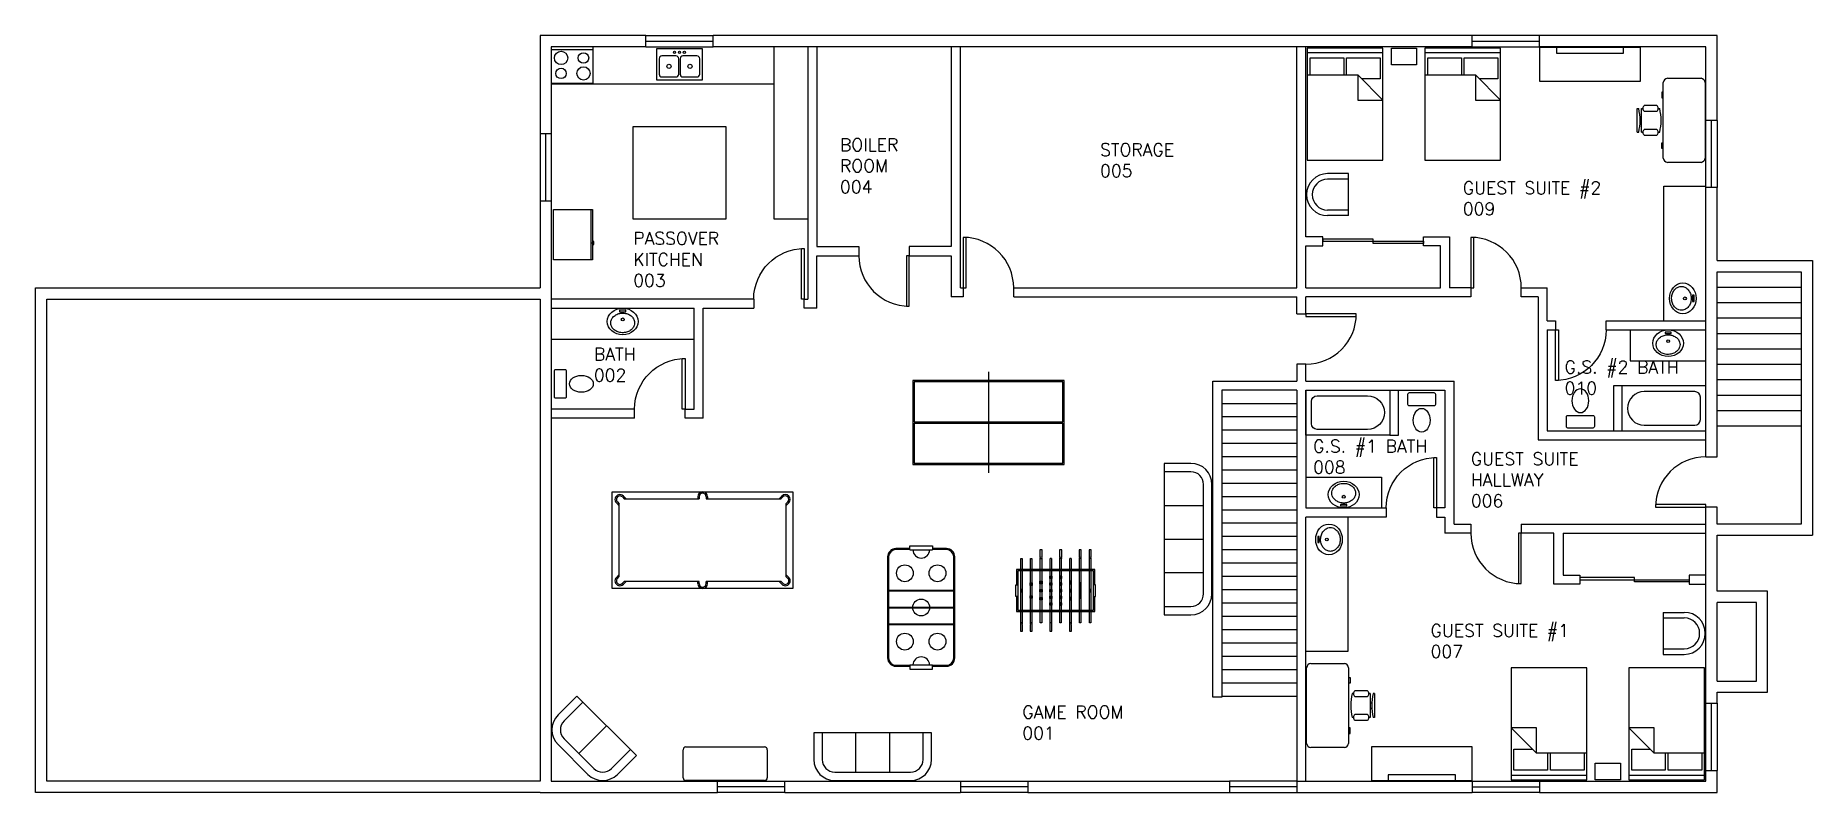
# Model space of a CAD drawing. Header units: inches. Extents: x -360 to 908, y 0 to 540.
import ezdxf

# ---------------------------------------------------------------- set-up
doc = ezdxf.new("R2010")
doc.units = ezdxf.units.IN
doc.header["$MEASUREMENT"] = 0
for name, color, linetype in [('flr-b', 130, 'Continuous'), ('flr-b-a-glaz', 2, 'Continuous'), ('flr-b-a-glaz-sill', 1, 'Continuous'), ('flr-b-door', 50, 'Continuous'), ('flr-b-furn', 230, 'Continuous')]:
    doc.layers.add(name, color=color, linetype=linetype)
doc.layers.add('flr-b-a-anno-text', color=7, linetype='Continuous', true_color=0x3fd968)
doc.styles.add('ATTR', font='romans.shx', dxfattribs={"width": 0.8, "height": 0.400023})
doc.styles.add('Roman', font='romans')

# ---------------------------------------------------------------- blocks, each defined once
blk = doc.blocks.new('door-36')
blk.add_lwpolyline([(0, 0), (2, 0), (2, 36), (0, 36)], close=True)
blk.add_arc((0, 0), 36, 0, 90)
blk = doc.blocks.new('water-closet')
blk.add_lwpolyline([(-9, -9), (9, -9, 0.414214), (10, -8), (10, -1, 0.414214), (9, 0), (-9, 0, 0.414214), (-10, -1), (-10, -8, 0.414214)], format="xyb", close=True)
blk.add_ellipse((0, -19.5), major_axis=(0, 8.5), ratio=0.705882)
blk = doc.blocks.new('lav-2')
blk.add_lwpolyline([(-2.2, -2.5), (2.2, -2.5), (2.2, -1.5), (-2.2, -1.5)], close=True)
blk.add_circle((0, -8), 1)
blk.add_ellipse((0, -9.5), major_axis=(11, 0), ratio=0.863636)
blk.add_open_spline([(8.5, -10.5), (8.5, -9.9), (8.4, -9.3), (7.9, -7.9), (7.5, -7.1), (6.3, -5.8), (5.6, -5.2), (3.9, -4.2), (2.9, -3.9), (0.9, -3.5), (-0.2, -3.4), (-2.3, -3.7), (-3.3, -4), (-5.1, -4.9), (-5.9, -5.4), (-7.2, -6.7), (-7.7, -7.4), (-8.3, -8.9), (-8.5, -9.7), (-8.5, -11.3), (-8.3, -12.1), (-7.7, -13.6), (-7.2, -14.3), (-5.9, -15.6), (-5.1, -16.2), (-3.3, -17), (-2.3, -17.3), (-0.2, -17.6), (0.9, -17.5), (2.9, -17.1), (3.9, -16.8), (5.6, -15.8), (6.4, -15.2), (7.5, -13.8), (7.9, -13.1), (8.4, -11.7), (8.5, -11.1), (8.5, -10.5)], degree=3, knots=[0, 0, 0, 0, 0.283107, 0.283107, 0.640727, 0.640727, 0.998347, 0.998347, 1.355967, 1.355967, 1.713588, 1.713588, 2.071208, 2.071208, 2.428828, 2.428828, 2.786448, 2.786448, 3.144068, 3.144068, 3.501688, 3.501688, 3.859308, 3.859308, 4.216928, 4.216928, 4.574549, 4.574549, 4.932169, 4.932169, 5.289789, 5.289789, 5.647409, 5.647409, 6.005029, 6.005029, 6.283185, 6.283185, 6.283185, 6.283185])
blk = doc.blocks.new('tub')
for p, q in [((52, 28), (16, 28)), ((56, 8), (56, 24)), ((16, 4), (52, 4))]:
    blk.add_line(p, q)
blk.add_lwpolyline([(0, 0), (60, 0), (60, 32), (0, 32)], close=True)
for centre, radius, start, end in [((16, 16), 12, 90, 270), ((52, 24), 4, 0, 90), ((52, 8), 4, 270, 0)]:
    blk.add_arc(centre, radius, start, end)
blk = doc.blocks.new('bed-double')
for p, q in [((0, 77), (54, 77)), ((2, 61), (2, 73)), ((2, 73), (26, 73)), ((26, 73), (26, 61)), ((28, 61), (28, 73)), ((28, 73), (52, 73)), ((52, 73), (52, 58)), ((0, 61), (36, 61)), ((36, 61), (54, 43)), ((36, 61), (36, 43)), ((52, 58), (39, 58)), ((36, 43), (54, 43))]:
    blk.add_line(p, q)
blk.add_lwpolyline([(0, 0), (54, 0), (54, 80), (0, 80)], close=True)
blk = doc.blocks.new('dresser-1')
for points in [[(0, 0), (72, 0), (72, 24), (0, 24)], [(12, 20), (60, 20), (60, 24), (12, 24)]]:
    blk.add_lwpolyline(points, close=True)
blk = doc.blocks.new('Desk - 30 x 60 in.')
at = {"linetype": 'Continuous'}
for p, q in [((-26.999995, 0), (26.999995, 0)), ((-29.999995, -27), (-29.999995, -3)), ((29.999995, -3), (29.999995, -27)), ((26.999995, -30), (-26.999995, -30)), ((-20.000005, -30), (-20.000005, -31)), ((-20.000005, -31), (-16.000005, -31)), ((-16.000005, -31), (-16.000005, -30)), ((15.999995, -31), (15.999995, -30)), ((19.999995, -31), (15.999995, -31)), ((19.999995, -30), (19.999995, -31))]:
    blk.add_line(p, q, dxfattribs=at)
for centre, start, end in [((-26.499995, -3.5), 98.1301, 171.8699), ((26.499995, -3.5), 8.130102, 81.8699), ((-26.499995, -26.5), 188.1301, 261.8699), ((26.499995, -26.5), 278.1301, 351.8699)]:
    blk.add_arc(centre, 3.535534, start, end, dxfattribs=at)
blk = doc.blocks.new('Chair - Desk')
at = {"linetype": 'Continuous'}
for p, q in [((-8.5, 0), (-8.5, -1)), ((-8.5, 0), (8.5, 0)), ((8.5, 0), (8.5, -1)), ((-10.5, -5), (-10.5, -14)), ((-8.5, -3), (-8.5, -4)), ((-8.5, -3), (8.5, -3)), ((-6.5, -14), (-6.5, -5)), ((-2, -3), (-2, -1.9355)), ((2, -1.9576), (2, -3)), ((6.5, -5), (6.5, -14)), ((8.5, -3), (8.5, -4)), ((10.5, -14), (10.5, -5)), ((-8.5, -15), (-8.5, -16)), ((8.5, -15), (8.5, -16))]:
    blk.add_line(p, q, dxfattribs=at)
for centre, radius, start, end in [((-8.5, -6.5), 2.5, 36.8699, 143.1301), ((0, 34.625), 36.625, 256.5803, 283.4197), ((8.5, -6.5), 2.5, 36.8699, 143.1301), ((-8.5, -12.5), 2.5, 216.8699, 323.1301), ((0, 19.625), 36.625, 256.5803, 283.4197), ((8.5, -12.5), 2.5, 216.8699, 323.1301)]:
    blk.add_arc(centre, radius, start, end, dxfattribs=at)
blk = doc.blocks.new('chair-2')
for p, q in [((-15, 0), (-15, 15)), ((-11, 0), (-11, 15)), ((11, 0), (11, 15)), ((15, 0), (15, 15)), ((-15, 0), (15, 0))]:
    blk.add_line(p, q)
for radius in [15, 11]:
    blk.add_arc((0, 15), radius, 0, 180)
blk = doc.blocks.new('range')
blk.add_line((-15, -2), (15, -2))
blk.add_lwpolyline([(-15, -26), (15, -26), (15, 0), (-15, 0)], close=True)
for centre, radius in [((-8, -8), 4.75), ((8, -8), 3.75), ((-8, -19), 3.75), ((8, -19), 4.75)]:
    blk.add_circle(centre, radius)
blk = doc.blocks.new('sink-1')
blk.add_lwpolyline([(0, 0), (33, 0), (33, 22), (0, 22)], close=True)
for points in [[(4, 2), (14, 2, 0.414214), (16, 4), (16, 15, 0.414214), (14, 17), (4, 17, 0.414214), (2, 15), (2, 4, 0.414214)], [(19, 2), (29, 2, 0.414214), (31, 4), (31, 15, 0.414214), (29, 17), (19, 17, 0.414214), (17, 15), (17, 4, 0.414214)]]:
    blk.add_lwpolyline(points, format="xyb", close=True)
for centre, radius in [((13, 19.5), 0.75), ((16.5, 19.5), 0.75), ((20, 19.5), 0.75), ((9, 9.5), 1.5), ((24, 9.5), 1.5)]:
    blk.add_circle(centre, radius)
blk = doc.blocks.new('Refrigerator-2 door - 36 in top')
for p, q in [((0, -26.999999), (36, -26.999999)), ((11, -27.999999), (11, -28.999999)), ((11, -28.999999), (13, -28.999999)), ((12, -26.999999), (12, -28.999999)), ((13, -28.999999), (13, -27.999999))]:
    blk.add_line(p, q)
blk.add_lwpolyline([(0, -27.999999), (0, 0), (36, 0), (36, -27.999999)], close=True)
blk = doc.blocks.new('Pool Table')
at = {"linetype": 'Continuous'}
for p, q in [((0, -69.0001), (0, 0)), ((0, 0), (129.00003, 0)), ((129.00003, 0), (129.00003, -69.0001)), ((3, -7.9498), (4.99998, -9.9498)), ((3.70712, -7.2427), (4.98909, -8.5247)), ((5, -60.4868), (5, -8.528)), ((7.242641, -3.7071), (8.53515, -4.9997)), ((7.949734, -3), (9.94862, -4.9989)), ((8.519687, -5), (62, -5)), ((61, -3.5), (61, -5)), ((62, -3.5), (62, -5)), ((67, -3.5), (67, -5)), ((67, -5), (120.47733, -5)), ((68, -3.5), (68, -5)), ((121.05023, -3), (119.05133, -4.9989)), ((121.75733, -3.7071), (120.45533, -5.0091)), ((126.00003, -7.9498), (124.00003, -9.9498)), ((124.00003, -8.522), (124.00003, -60.4624)), ((125.29283, -7.2427), (124.01093, -8.5247)), ((3, -61.0503), (4.99998, -59.0503)), ((3.70712, -61.7574), (4.98909, -60.4754)), ((126.00003, -61.0503), (124.00003, -59.0503)), ((125.29283, -61.7574), (124.01093, -60.4754)), ((129.00003, -69.0001), (0, -69.0001)), ((7.242641, -65.2929), (8.544628, -63.9909)), ((7.949734, -66.0001), (9.94862, -64.0012)), ((62, -64.0001), (8.52181, -64.0001)), ((61, -65.5001), (61, -64.0001)), ((62, -65.5001), (62, -64.0001)), ((67, -65.5001), (67, -64.0001)), ((120.44533, -64.0001), (67, -64.0001)), ((68, -65.5001), (68, -64.0001)), ((121.05023, -66.0001), (119.05133, -64.0012)), ((121.75733, -65.2929), (120.45533, -63.9909))]:
    blk.add_line(p, q, dxfattribs=at)
for centre, radius, start, end in [((64.5, -3.5), 3.5, 0, 180), ((5.47488, -5.4749), 3.5, 45, 225), ((5.47488, -5.4749), 2.5, 45, 225), ((64.5, -3.5), 2.5, 0, 180), ((123.52513, -5.4749), 3.5, 315, 135), ((123.52513, -5.4749), 2.5, 315, 135), ((5.47488, -63.5252), 3.5, 135, 315), ((5.47488, -63.5252), 2.5, 135, 315), ((123.52513, -63.5252), 3.5, 225, 45.00001), ((123.52513, -63.5252), 2.5, 225, 45.00001), ((64.5, -65.5001), 3.5, 180, 0), ((64.5, -65.5001), 2.5, 180, 0)]:
    blk.add_arc(centre, radius, start, end, dxfattribs=at)
at = {"style": 'ATTR', "width": 0.8, "flags": 9}
blk.add_attdef('ESTCODE', (0, 0), '', height=0.0258, dxfattribs=at)
blk = doc.blocks.new('love seat')
for p, q in [((15, 34), (-15, 34)), ((15, 28), (-15, 28)), ((0, 28), (0, 0)), ((-30, 19), (-30, 0)), ((-24, 19), (-24, 0)), ((24, 0), (24, 19)), ((30, 0), (30, 19)), ((-30, 0), (30, 0))]:
    blk.add_line(p, q)
for centre, radius, start, end in [((-15, 19), 15, 90, 180), ((-15, 19), 9, 90, 180), ((15, 19), 15, 0, 90), ((15, 19), 9, 0, 90)]:
    blk.add_arc(centre, radius, start, end)

msp = doc.modelspace()

# ---------------------------------------------------------------- linework, layer by layer
at = {"layer": 'flr-b'}
for p, q in [((0, 540), (0, 470)), ((75.5, 540), (0, 540)), ((75.5, 532), (75.5, 540)), ((123.5, 532), (123.5, 540)), ((665.25, 540), (123.5, 540)), ((665.25, 532), (665.25, 540)), ((840, 540), (713.25, 540)), ((713.25, 532), (713.25, 540)), ((840, 479.5), (840, 540)), ((8, 532), (8, 470)), ((75.5, 532), (8, 532)), ((665.25, 532), (123.5, 532)), ((191, 532), (191, 352)), ((197.5, 532), (197.5, 389.4558)), ((293.5, 532), (293.5, 389.4558)), ((300, 360), (300, 532)), ((540, 360), (540, 532)), ((546.5, 396.5), (546.5, 532)), ((832, 532), (713.25, 532)), ((832, 479.5), (832, 532)), ((0, 470), (8, 470)), ((840, 479.5), (832, 479.5)), ((832, 239.5), (832, 431.5)), ((840, 431.5), (832, 431.5)), ((840, 379.5), (840, 431.5)), ((0, 422), (8, 422)), ((0, 422), (0, 360)), ((8, 422), (8, 8)), ((558.5, 396.5), (546.5, 396.5)), ((558.5, 390), (558.5, 396.5)), ((630.5, 390), (630.5, 396.5)), ((630.5, 396.5), (649, 396.5)), ((649, 396.5), (649, 360)), ((197.5, 389.4558), (227.5, 389.4558)), ((197.5, 382.9558), (227.5, 382.9558)), ((197.5, 345.5), (197.5, 382.9558)), ((227.5, 389.4558), (227.5, 382.9558)), ((293.5, 389.4558), (263.5, 389.5)), ((263.5, 389.5), (263.5, 382.9558)), ((263.5, 382.9558), (293.5, 382.9558)), ((293.5, 382.9558), (293.5, 353.5)), ((546.5, 390), (558.5, 390)), ((546.5, 360), (546.5, 390)), ((642.5, 390), (630.5, 390)), ((642.5, 360), (642.5, 390)), ((840, 379.5), (908, 379.5)), ((840, 239.5), (840, 371.5)), ((840, 371.5), (900, 371.5)), ((900, 371.5), (900, 191.5)), ((908, 379.5), (908, 183.5)), ((-360, 0), (-360, 360)), ((-360, 360), (0, 360)), ((300, 360), (302, 360)), ((302, 360), (302, 353.5)), ((338, 360), (540, 360)), ((338, 353.5), (338, 360)), ((546.5, 360), (642.5, 360)), ((664.25, 360), (649, 360)), ((664.25, 360), (664.25, 353.5)), ((700.25, 353.5), (700.25, 360)), ((700.25, 360), (718.75, 360)), ((718.75, 336.5), (718.75, 360)), ((718.75, 360), (718.75, 360)), ((840, 360.5), (900, 360.5)), ((-352, 8), (-352, 352)), ((-352, 352), (0, 352)), ((0, 352), (0, 8)), ((152.5, 352), (8, 352)), ((8, 345.5), (110, 345.5)), ((110, 273.5), (110, 345.5)), ((116.5, 267), (116.5, 345.5)), ((116.5, 345.5), (152.5, 345.5)), ((152.5, 352), (152.5, 345.5)), ((188.5, 345.5), (188.5, 352)), ((188.5, 352), (191, 352)), ((197.5, 345.5), (188.5, 345.5)), ((302, 353.5), (293.5, 353.5)), ((338, 353.5), (540, 353.5)), ((540, 341.5), (540, 353.5)), ((664.25, 353.5), (546.5, 353.5)), ((546.5, 341.5), (546.5, 353.5)), ((712.25, 353.5), (700.25, 353.5)), ((712.25, 353.5), (712.25, 251.5)), ((840, 349.5), (900, 349.5)), ((540, 341.5), (546.5, 341.5)), ((718.75, 336.5), (724.75, 336.5)), ((718.75, 330), (724.75, 330)), ((718.75, 330), (718.75, 258)), ((724.75, 336.5), (724.75, 330)), ((760.75, 330), (760.75, 336.5)), ((760.75, 336.5), (832, 336.5)), ((760.75, 330), (832, 330)), ((840, 338.5), (900, 338.5)), ((840, 327.5), (900, 327.5)), ((540, 305.5), (540, 293.5)), ((546.5, 305.5), (540, 305.5)), ((546.5, 293.5), (546.5, 305.5)), ((840, 316.5), (900, 316.5)), ((840, 305.5), (900, 305.5)), ((480, 68), (480, 293.5)), ((480, 293.5), (540, 293.5)), ((546.5, 293.5), (652.25, 293.5)), ((652.25, 191.5), (652.25, 293.5)), ((840, 294.5), (900, 294.5)), ((540, 287), (486.5, 287)), ((486.5, 287), (486.5, 68)), ((540, 287), (540, 8)), ((546.5, 287), (645.75, 287)), ((546.5, 287), (546.5, 203)), ((645.75, 287), (645.75, 203)), ((840, 283.5), (900, 283.5)), ((67.5, 273.5), (8, 273.5)), ((67.5, 267), (8, 267)), ((67.5, 267), (67.5, 273.5)), ((103.5, 267), (103.5, 273.5)), ((103.5, 273.5), (110, 273.5)), ((116.5, 267), (103.5, 267)), ((486.5, 277.5), (540, 277.5)), ((540, 268), (486.5, 268)), ((840, 272.5), (900, 272.5)), ((540, 258.5), (486.5, 258.5)), ((718.75, 258), (832, 258)), ((840, 261.5), (900, 261.5)), ((540, 249), (486.5, 249)), ((712.25, 251.5), (832, 251.5)), ((540, 239.5), (486.5, 239.5)), ((540, 230), (486.5, 230)), ((832, 239.5), (840, 239.5)), ((540, 220.5), (486.5, 220.5)), ((540, 211), (486.5, 211)), ((546.5, 203), (603.75, 203)), ((603.75, 203), (603.75, 196.5)), ((645.75, 203), (639.75, 203)), ((639.75, 203), (639.75, 196.5)), ((840, 203.5), (832, 203.5)), ((832, 63.75), (832, 203.5)), ((840, 191.5), (840, 203.5)), ((540, 201.5), (486.5, 201.5)), ((540, 192), (486.5, 192)), ((546.5, 8), (546.5, 196.5)), ((603.75, 196.5), (546.5, 196.5)), ((639.75, 196.5), (645.75, 196.5)), ((645.75, 196.5), (645.75, 185)), ((652.25, 191.5), (664.25, 191.5)), ((664.25, 191.5), (664.25, 185)), ((700.25, 191.5), (832, 191.5)), ((700.25, 191.5), (700.25, 185)), ((900, 191.5), (840, 191.5)), ((540, 182.5), (486.5, 182.5)), ((664.25, 185), (645.75, 185)), ((723.5, 185), (700.25, 185)), ((723.5, 148.5), (723.5, 185)), ((730, 185), (832, 185)), ((730, 185), (730, 155)), ((840, 183.5), (908, 183.5)), ((840, 143.5), (840, 183.5)), ((540, 173), (486.5, 173)), ((540, 163.5), (486.5, 163.5)), ((540, 154), (486.5, 154)), ((730, 155), (742, 155)), ((742, 155), (742, 148.5)), ((832, 155), (820, 155)), ((820, 155), (820, 148.5)), ((540, 144.5), (486.5, 144.5)), ((742, 148.5), (723.5, 148.5)), ((820, 148.5), (832, 148.5)), ((876, 143.5), (840, 143.5)), ((876, 71.5), (876, 143.5)), ((540, 135), (486.5, 135)), ((832, 79.5), (832, 135.5)), ((840, 79.5), (840, 135.5)), ((868, 135.5), (840, 135.5)), ((868, 79.5), (868, 135.5)), ((540, 125.5), (486.5, 125.5)), ((540, 116), (486.5, 116)), ((540, 106.5), (486.5, 106.5)), ((540, 97), (486.5, 97)), ((540, 87.5), (486.5, 87.5)), ((540, 78), (486.5, 78)), ((840, 79.5), (868, 79.5)), ((486.5, 68), (480, 68)), ((540, 68.5), (486.5, 68.5)), ((832, 63.75), (840, 63.75)), ((840, 71.5), (876, 71.5)), ((840, 63.75), (840, 71.5)), ((832, 8), (832, 15.75)), ((832, 15.75), (840, 15.75)), ((840, 0), (840, 15.75)), ((0, 0), (-360, 0)), ((0, 8), (-352, 8)), ((0, 0), (126.75, 0)), ((8, 8), (126.75, 8)), ((126.75, 0), (126.75, 8)), ((174.75, 0), (174.75, 8)), ((174.75, 8), (300, 8)), ((300, 8), (300, 0)), ((348, 8), (348, 0)), ((348, 8), (492, 8)), ((492, 8), (492, 0)), ((540, 8), (540, 0)), ((540, 8), (665.25, 8)), ((665.25, 8), (665.25, 0)), ((713.25, 8), (713.25, 0)), ((713.25, 8), (832, 8)), ((174.75, 0), (300, 0)), ((348, 0), (492, 0)), ((540, 0), (665.25, 0)), ((713.25, 0), (840, 0))]:
    msp.add_line(p, q, dxfattribs=at)
at = {"layer": 'flr-b-a-glaz'}
for p, q in [((75.5, 536), (123.5, 536)), ((665.25, 536), (713.25, 536)), ((4, 470), (4, 422)), ((836, 431.5), (836, 479.5)), ((836, 15.75), (836, 63.75)), ((174.75, 4), (126.75, 4)), ((348, 4), (300, 4)), ((540, 4), (492, 4)), ((665.25, 4), (713.25, 4))]:
    msp.add_line(p, q, dxfattribs=at)
at = {"layer": 'flr-b-a-glaz-sill'}
for p, q in [((75.5, 540), (123.5, 540)), ((713.25, 540), (665.25, 540)), ((75.5, 532), (123.5, 532)), ((665.25, 532), (713.25, 532)), ((0, 470), (0, 422)), ((8, 470), (8, 422)), ((832, 431.5), (832, 479.5)), ((840, 479.5), (840, 431.5)), ((832, 15.75), (832, 63.75)), ((840, 63.75), (840, 15.75)), ((126.75, 8), (174.75, 8)), ((300, 8), (348, 8)), ((540, 8), (492, 8)), ((665.25, 8), (713.25, 8)), ((174.75, 0), (126.75, 0)), ((348, 0), (300, 0)), ((492, 0), (540, 0)), ((713.25, 0), (665.25, 0))]:
    msp.add_line(p, q, dxfattribs=at)
at = {"layer": 'flr-b-door'}
for p, q in [((594.5, 394.75), (558.5, 394.75)), ((558.5, 394.75), (558.5, 393.25)), ((558.5, 393.25), (630.5, 393.25)), ((594.5, 391.75), (594.5, 394.75)), ((630.5, 393.25), (630.5, 391.75)), ((630.5, 391.75), (594.5, 391.75)), ((781, 153.25), (742, 153.25)), ((742, 153.25), (742, 151.75)), ((781, 150.25), (781, 153.25)), ((742, 151.75), (820, 151.75)), ((820, 150.25), (781, 150.25)), ((820, 151.75), (820, 150.25))]:
    msp.add_line(p, q, dxfattribs=at)
at = {"layer": 'flr-b-furn'}
for p, q in [((167, 409), (167, 532)), ((8, 505.5), (167, 505.5)), ((802, 336.5), (802, 432.5)), ((802, 432.5), (832, 432.5)), ((191, 409), (167, 409)), ((778, 330), (778, 308)), ((8, 323.5), (110, 323.5)), ((778, 308), (832, 308)), ((266, 294), (266, 234)), ((374, 294), (266, 294)), ((267, 293), (267, 264.5)), ((373, 293), (267, 293)), ((320, 300), (320, 228)), ((373, 264.5), (373, 293)), ((374, 234), (374, 294)), ((612.5, 255), (612.5, 287)), ((772, 290), (766, 290)), ((766, 290), (766, 258)), ((267, 264.5), (373, 264.5)), ((267, 263.5), (267, 235)), ((267, 263.5), (373, 263.5)), ((373, 235), (373, 263.5)), ((606.5, 255), (612.5, 255)), ((266, 234), (374, 234)), ((267, 235), (373, 235)), ((445.5, 234.75), (445.5, 126.75)), ((464.5, 234.75), (445.5, 234.75)), ((464.5, 228.75), (445.5, 228.75)), ((473.5, 141.75), (473.5, 219.75)), ((479.5, 141.75), (479.5, 219.75)), ((546.5, 225), (600.5, 225)), ((600.5, 225), (600.5, 203)), ((445.5, 204.75), (473.5, 204.75)), ((576.5, 196.5), (576.5, 100.5)), ((445.5, 180.75), (473.5, 180.75)), ((248, 168), (248, 96)), ((248.75, 168), (248.75, 96)), ((264, 174), (254, 174)), ((264, 173.25), (254, 173.25)), ((264, 173), (264, 176)), ((264, 176), (280, 176)), ((264, 173), (280, 173)), ((280, 176), (280, 173)), ((290, 174), (280, 174)), ((290, 173.25), (280, 173.25)), ((295.25, 96), (295.25, 168)), ((296, 96), (296, 168)), ((343, 144.875), (343, 167)), ((343, 167), (344, 167)), ((344, 167), (344, 144.875)), ((350, 149.5), (350, 167)), ((350, 167), (351, 167)), ((351, 167), (351, 149.5)), ((358.25, 173), (356.75, 173)), ((356.75, 173), (356.75, 168.25)), ((356.75, 167.5), (356.75, 167)), ((356.75, 167), (358.25, 167)), ((357, 150.625), (357, 167)), ((358, 167), (358, 150.625)), ((358.25, 168.25), (358.25, 173)), ((358.25, 167), (358.25, 167.5)), ((364, 154.375), (364, 167)), ((365, 167), (364, 167)), ((365, 167), (365, 154.375)), ((372.25, 173), (370.75, 173)), ((370.75, 173), (370.75, 168.25)), ((370.75, 167.5), (370.75, 167)), ((372.25, 167), (370.75, 167)), ((371, 154.375), (371, 167)), ((372, 167), (372, 154.375)), ((372.25, 168.25), (372.25, 173)), ((372.25, 167), (372.25, 167.5)), ((378, 150.625), (378, 167)), ((379, 167), (378, 167)), ((379, 167), (379, 150.625)), ((386.25, 173), (384.75, 173)), ((384.75, 173), (384.75, 168.25)), ((384.75, 167.5), (384.75, 167)), ((386.25, 167), (384.75, 167)), ((385, 149.5), (385, 167)), ((386, 167), (386, 149.5)), ((386.25, 168.25), (386.25, 173)), ((386.25, 167), (386.25, 167.5)), ((393.25, 173), (391.75, 173)), ((391.75, 173), (391.75, 168.25)), ((391.75, 167.5), (391.75, 167)), ((393.25, 167), (391.75, 167)), ((392, 144.875), (392, 167)), ((393, 167), (393, 144.875)), ((393.25, 168.25), (393.25, 173)), ((393.25, 167), (393.25, 167.5)), ((396, 159), (340, 159)), ((340, 159), (340, 148.1875)), ((395, 158), (341, 158)), ((341, 158), (341, 130)), ((363.75, 152.625), (363.75, 154.375)), ((363.75, 154.375), (365.25, 154.375)), ((365.25, 152.625), (363.75, 152.625)), ((364, 149.625), (364, 152.625)), ((365, 152.625), (365, 149.625)), ((365.25, 154.375), (365.25, 152.625)), ((372.25, 154.375), (370.75, 154.375)), ((370.75, 154.375), (370.75, 152.625)), ((370.75, 152.625), (372.25, 152.625)), ((371, 149.625), (371, 152.625)), ((372, 152.625), (372, 149.625)), ((372.25, 152.625), (372.25, 154.375)), ((395, 130), (395, 158)), ((396, 148.1875), (396, 159)), ((473.5, 156.75), (445.5, 156.75)), ((248.75, 144.25), (295.25, 144.25)), ((248.75, 143.75), (295.25, 143.75)), ((339.5, 139.8125), (339.5, 148.1875)), ((339.5, 148.1875), (341, 148.1875)), ((341, 139.8125), (339.5, 139.8125)), ((340, 139.8125), (340, 129)), ((344.25, 144.875), (342.75, 144.875)), ((342.75, 144.875), (342.75, 143.125)), ((342.75, 143.125), (344.25, 143.125)), ((343, 121), (343, 143.125)), ((344, 143.125), (344, 121)), ((344.25, 143.125), (344.25, 144.875)), ((349.75, 147.75), (349.75, 149.5)), ((349.75, 149.5), (351.25, 149.5)), ((351.25, 147.75), (349.75, 147.75)), ((349.75, 138.5), (349.75, 140.25)), ((349.75, 140.25), (351.25, 140.25)), ((350, 140.25), (350, 147.75)), ((350, 140.25), (350, 147.75)), ((351, 147.75), (351, 140.25)), ((351.25, 149.5), (351.25, 147.75)), ((351.25, 140.25), (351.25, 138.5)), ((356.75, 148.875), (356.75, 150.625)), ((356.75, 150.625), (358.25, 150.625)), ((358.25, 148.875), (356.75, 148.875)), ((356.75, 143.125), (356.75, 144.875)), ((356.75, 144.875), (358.25, 144.875)), ((358.25, 143.125), (356.75, 143.125)), ((357, 144.875), (357, 148.875)), ((357, 139.125), (357, 143.125)), ((358, 148.875), (358, 144.875)), ((358, 143.125), (358, 139.125)), ((358.25, 150.625), (358.25, 148.875)), ((358.25, 144.875), (358.25, 143.125)), ((363.75, 147.875), (363.75, 149.625)), ((363.75, 149.625), (365.25, 149.625)), ((365.25, 147.875), (363.75, 147.875)), ((363.75, 143.125), (363.75, 144.875)), ((363.75, 144.875), (365.25, 144.875)), ((365.25, 143.125), (363.75, 143.125)), ((363.75, 138.375), (363.75, 140.125)), ((363.75, 140.125), (365.25, 140.125)), ((364, 144.875), (364, 147.875)), ((364, 140.125), (364, 143.125)), ((365, 147.875), (365, 144.875)), ((365, 143.125), (365, 140.125)), ((365.25, 149.625), (365.25, 147.875)), ((365.25, 144.875), (365.25, 143.125)), ((365.25, 140.125), (365.25, 138.375)), ((372.25, 149.625), (370.75, 149.625)), ((370.75, 149.625), (370.75, 147.875)), ((370.75, 147.875), (372.25, 147.875)), ((372.25, 144.875), (370.75, 144.875)), ((370.75, 144.875), (370.75, 143.125)), ((370.75, 143.125), (372.25, 143.125)), ((372.25, 140.125), (370.75, 140.125)), ((370.75, 140.125), (370.75, 138.375)), ((371, 144.875), (371, 147.875)), ((371, 140.125), (371, 143.125)), ((372, 147.875), (372, 144.875)), ((372, 143.125), (372, 140.125)), ((372.25, 147.875), (372.25, 149.625)), ((372.25, 143.125), (372.25, 144.875)), ((372.25, 138.375), (372.25, 140.125)), ((379.25, 150.625), (377.75, 150.625)), ((377.75, 150.625), (377.75, 148.875)), ((377.75, 148.875), (379.25, 148.875)), ((379.25, 144.875), (377.75, 144.875)), ((377.75, 144.875), (377.75, 143.125)), ((377.75, 143.125), (379.25, 143.125)), ((378, 144.875), (378, 148.875)), ((378, 139.125), (378, 143.125)), ((379, 148.875), (379, 144.875)), ((379, 143.125), (379, 139.125)), ((379.25, 148.875), (379.25, 150.625)), ((379.25, 143.125), (379.25, 144.875)), ((386.25, 149.5), (384.75, 149.5)), ((384.75, 149.5), (384.75, 147.75)), ((384.75, 147.75), (386.25, 147.75)), ((386.25, 140.25), (384.75, 140.25)), ((384.75, 140.25), (384.75, 138.5)), ((385, 140.25), (385, 147.75)), ((386, 147.75), (386, 140.25)), ((386, 140.25), (386, 147.75)), ((386.25, 147.75), (386.25, 149.5)), ((386.25, 138.5), (386.25, 140.25)), ((393.25, 144.875), (391.75, 144.875)), ((391.75, 144.875), (391.75, 143.125)), ((391.75, 143.125), (393.25, 143.125)), ((392, 121), (392, 143.125)), ((393, 143.125), (393, 121)), ((393.25, 143.125), (393.25, 144.875)), ((395, 139.8125), (395, 148.1875)), ((396.5, 148.1875), (395, 148.1875)), ((395, 139.8125), (396.5, 139.8125)), ((396, 129), (396, 139.8125)), ((396.5, 139.8125), (396.5, 148.1875)), ((248.75, 132.25), (295.25, 132.25)), ((248.75, 131.75), (295.25, 131.75)), ((340, 129), (396, 129)), ((341, 130), (395, 130)), ((351.25, 138.5), (349.75, 138.5)), ((350, 121), (350, 138.5)), ((351, 138.5), (351, 121)), ((356.75, 137.375), (356.75, 139.125)), ((356.75, 139.125), (358.25, 139.125)), ((358.25, 137.375), (356.75, 137.375)), ((357, 121), (357, 137.375)), ((358, 137.375), (358, 121)), ((358.25, 139.125), (358.25, 137.375)), ((365.25, 138.375), (363.75, 138.375)), ((363.75, 133.625), (363.75, 135.375)), ((363.75, 135.375), (365.25, 135.375)), ((365.25, 133.625), (363.75, 133.625)), ((364, 135.375), (364, 138.375)), ((364, 121), (364, 133.625)), ((365, 138.375), (365, 135.375)), ((365, 133.625), (365, 121)), ((365.25, 135.375), (365.25, 133.625)), ((370.75, 138.375), (372.25, 138.375)), ((372.25, 135.375), (370.75, 135.375)), ((370.75, 135.375), (370.75, 133.625)), ((370.75, 133.625), (372.25, 133.625)), ((371, 135.375), (371, 138.375)), ((371, 121), (371, 133.625)), ((372, 138.375), (372, 135.375)), ((372, 133.625), (372, 121)), ((378, 129), (372, 129)), ((372.25, 133.625), (372.25, 135.375)), ((379.25, 139.125), (377.75, 139.125)), ((377.75, 139.125), (377.75, 137.375)), ((377.75, 137.375), (379.25, 137.375)), ((378, 121), (378, 137.375)), ((379, 137.375), (379, 121)), ((385, 129), (379, 129)), ((379.25, 137.375), (379.25, 139.125)), ((384.75, 138.5), (386.25, 138.5)), ((385, 121), (385, 138.5)), ((386, 138.5), (386, 121)), ((445.5, 132.75), (464.5, 132.75)), ((248.75, 120.25), (295.25, 120.25)), ((248.75, 119.75), (295.25, 119.75)), ((344.25, 121), (342.75, 121)), ((342.75, 121), (342.75, 120.5)), ((342.75, 119.75), (342.75, 115)), ((342.75, 115), (344.25, 115)), ((344.25, 120.5), (344.25, 121)), ((344.25, 115), (344.25, 119.75)), ((351.25, 121), (349.75, 121)), ((349.75, 121), (349.75, 120.5)), ((349.75, 119.75), (349.75, 115)), ((349.75, 115), (351.25, 115)), ((351.25, 120.5), (351.25, 121)), ((351.25, 115), (351.25, 119.75)), ((358, 121), (357, 121)), ((365.25, 121), (363.75, 121)), ((363.75, 121), (363.75, 120.5)), ((363.75, 119.75), (363.75, 115)), ((363.75, 115), (365.25, 115)), ((365.25, 120.5), (365.25, 121)), ((365.25, 115), (365.25, 119.75)), ((372, 121), (371, 121)), ((379.25, 121), (377.75, 121)), ((377.75, 121), (377.75, 120.5)), ((377.75, 119.75), (377.75, 115)), ((377.75, 115), (379.25, 115)), ((379.25, 120.5), (379.25, 121)), ((379.25, 115), (379.25, 119.75)), ((386, 121), (385, 121)), ((393, 121), (392, 121)), ((445.5, 126.75), (464.5, 126.75)), ((254, 90.75), (264, 90.75)), ((254, 90), (264, 90)), ((264, 91), (264, 88)), ((264, 91), (280, 91)), ((280, 88), (280, 91)), ((280, 90.75), (290, 90.75)), ((280, 90), (290, 90)), ((576.5, 100.5), (546.5, 100.5)), ((264, 88), (280, 88)), ((279.375, 42.5), (195.375, 42.5)), ((195.375, 42.5), (195.375, 23.5)), ((201.375, 42.5), (201.375, 23.5)), ((225.375, 14.5), (225.375, 42.5)), ((249.375, 42.5), (249.375, 14.5)), ((273.375, 23.5), (273.375, 42.5)), ((279.375, 23.5), (279.375, 42.5)), ((210.375, 14.5), (264.375, 14.5)), ((210.375, 8.5), (264.375, 8.5))]:
    msp.add_line(p, q, dxfattribs=at)
at = {"layer": 'flr-b-furn', "linetype": 'Continuous'}
for p, q in [((102.1298, 10.5), (102.1298, 30.5)), ((104.1298, 32.5), (160.1297, 32.5)), ((162.1297, 30.5), (162.1297, 10.5)), ((160.1297, 8.5), (104.1298, 8.5))]:
    msp.add_line(p, q, dxfattribs=at)
at = {"layer": 'flr-b-furn'}
for points in [[(607.5, 531), (625.5, 531), (625.5, 519), (607.5, 519)], [(66.5, 475), (132.5, 475), (132.5, 409), (66.5, 409)], [(771, 9), (753, 9), (753, 21), (771, 21)]]:
    msp.add_lwpolyline(points, close=True, dxfattribs=at)
for centre, radius in [((260.375, 156.375), 6), ((283.625, 156.375), 6), ((364.5, 153.5), 0.375), ((371.5, 153.5), 0.375), ((343.5, 144), 0.375), ((350.5, 148.625), 0.375), ((350.5, 139.375), 0.375), ((357.5, 149.75), 0.375), ((357.5, 144), 0.375), ((364.5, 148.75), 0.375), ((364.5, 144), 0.375), ((364.5, 139.25), 0.375), ((371.5, 148.75), 0.375), ((371.5, 144), 0.375), ((371.5, 139.25), 0.375), ((378.5, 149.75), 0.375), ((378.5, 144), 0.375), ((385.5, 148.625), 0.375), ((385.5, 139.375), 0.375), ((392.5, 144), 0.375), ((272, 132), 6), ((357.5, 138.25), 0.375), ((364.5, 134.5), 0.375), ((371.5, 134.5), 0.375), ((378.5, 138.25), 0.375), ((260.375, 107.625), 6), ((283.625, 107.625), 6)]:
    msp.add_circle(centre, radius, dxfattribs=at)
for centre, radius, start, end in [((464.5, 219.75), 15, 0, 90), ((464.5, 219.75), 9, 0, 90), ((254, 168), 6, 90, 180), ((254, 168), 5.25, 90, 180), ((272, 173.25), 6, 182.3880155, 357.6119845), ((290, 168), 6, 0, 90), ((290, 168), 5.25, 0, 90), ((356.75, 167.875), 0.375, 270, 90), ((358.25, 167.875), 0.375, 90, 270), ((370.75, 167.875), 0.375, 270, 90), ((372.25, 167.875), 0.375, 90, 270), ((384.75, 167.875), 0.375, 270, 90), ((386.25, 167.875), 0.375, 90, 270), ((391.75, 167.875), 0.375, 270, 90), ((393.25, 167.875), 0.375, 90, 270), ((464.5, 141.75), 15, 270, 0), ((464.5, 141.75), 9, 270, 0), ((342.75, 120.125), 0.375, 270, 90), ((344.25, 120.125), 0.375, 90, 270), ((349.75, 120.125), 0.375, 270, 90), ((351.25, 120.125), 0.375, 90, 270), ((363.75, 120.125), 0.375, 270, 90), ((365.25, 120.125), 0.375, 90, 270), ((377.75, 120.125), 0.375, 270, 90), ((379.25, 120.125), 0.375, 90, 270), ((254, 96), 6, 180, 270), ((254, 96), 5.25, 180, 270), ((272, 90.75), 6, 2.3880155, 177.6119845), ((290, 96), 6, 270, 0), ((290, 96), 5.25, 270, 0), ((210.375, 23.5), 15, 180, 270), ((210.375, 23.5), 9, 180, 270), ((264.375, 23.5), 15, 270, 0), ((264.375, 23.5), 9, 270, 0)]:
    msp.add_arc(centre, radius, start, end, dxfattribs=at)
at = {"layer": 'flr-b-furn', "linetype": 'Continuous'}
for centre, start, end in [((104.1298, 30.5), 90, 180), ((160.1297, 30.5), 0, 90), ((104.1298, 10.5), 180, 270), ((160.1297, 10.5), 270, 0)]:
    msp.add_arc(centre, 2, start, end, dxfattribs=at)

# ---------------------------------------------------------------- block references
at = {"layer": 'flr-b-door'}
for p in [(302, 360), (664.25, 360)]:
    msp.add_blockref('door-36', p, dxfattribs=at)
at = {"layer": 'flr-b-door', "xscale": -1}
for p in [(188.5, 352), (103.5, 273.5), (639.75, 203)]:
    msp.add_blockref('door-36', p, dxfattribs=at)
at = {"layer": 'flr-b-door'}
for p, rotation in [((263.5, 382.9558), 180), ((546.5, 341.5), 270), ((832, 203.5), 90), ((700.25, 185), 180)]:
    msp.add_blockref('door-36', p, dxfattribs=dict(at, rotation=rotation))
at = {"layer": 'flr-b-door', "xscale": -1, "rotation": 180}
msp.add_blockref('door-36', (724.75, 330), dxfattribs=at)
at = {"layer": 'flr-b-furn'}
for name, p in [('range', (23, 532)), ('sink-1', (83, 508.5)), ('bed-double', (547.5, 451)), ('bed-double', (631.5, 451)), ('dresser-1', (713.25, 507.5)), ('lav-2', (59, 345.5)), ('lav-2', (805, 330)), ('water-closet', (629.125, 285)), ('tub', (772, 258))]:
    msp.add_blockref(name, p, dxfattribs=at)
for name, p, rotation in [('Desk - 30 x 60 in.', (831.5, 479.5), 270), ('Chair - Desk', (783, 479.5), 90), ('chair-2', (577, 426.5), 89.99999999999999), ('Refrigerator-2 door - 36 in top', (9.5, 380), 90), ('lav-2', (825, 352.5), 270), ('water-closet', (10, 291.5), 90), ('lav-2', (573.5, 203), 180), ('Pool Table', (180.5, 145.4926), 180), ('lav-2', (553.5, 180.5), 89.99999999999999), ('chair-2', (801.5, 113.5), 270), ('Desk - 30 x 60 in.', (547, 62), 90), ('bed-double', (747, 89), 180), ('bed-double', (831, 89), 180), ('love seat', (47.5416, 47.5416), 135), ('Chair - Desk', (595.5, 62), 270), ('dresser-1', (665.25, 32.5), 180)]:
    msp.add_blockref(name, p, dxfattribs=dict(at, rotation=rotation))
at = {"layer": 'flr-b-furn', "xscale": -1}
msp.add_blockref('tub', (606.5, 255), dxfattribs=at)
at = {"layer": 'flr-b-furn', "xscale": -1, "rotation": 180}
msp.add_blockref('water-closet', (742.375, 260), dxfattribs=at)

# ---------------------------------------------------------------- texts
at = {"layer": 'flr-b-a-anno-text', "char_height": 9, "attachment_point": 1, "style": 'Roman'}
for s, insert in [('BOILER\\PROOM\\P004', (214.0625, 466.5625)), ('STORAGE\\P005', (399.625, 463.0625)), ('GUEST SUITE #2\\P009', (658.5, 435.8125)), ('PASSOVER\\PKITCHEN\\P003', (66.5, 399.8125)), ('BATH\\P002', (38.4375, 317.25)), ('G.S. #2 BATH\\P010', (731.125, 308)), ('G.S. #1 BATH\\P008', (551.6716, 251.5)), ('GUEST SUITE \\PHALLWAY\\P006', (664.25, 242.5)), ('GUEST SUITE #1\\P007', (635.5, 120)), ('GAME ROOM\\P001', (344.1875, 61.875))]:
    msp.add_mtext_dynamic_manual_height_columns(s, width=238.1875, gutter_width=2.5, heights=[0], dxfattribs=dict(at, insert=insert))
at = {"layer": 'flr-b-furn', "style": 'ATTR', "width": 0.8, "flags": 9}
msp.add_attdef('ESTCODE', (124.6298, 32.5), '', height=0.009, dxfattribs=at)

doc.saveas('drawing.dxf')
